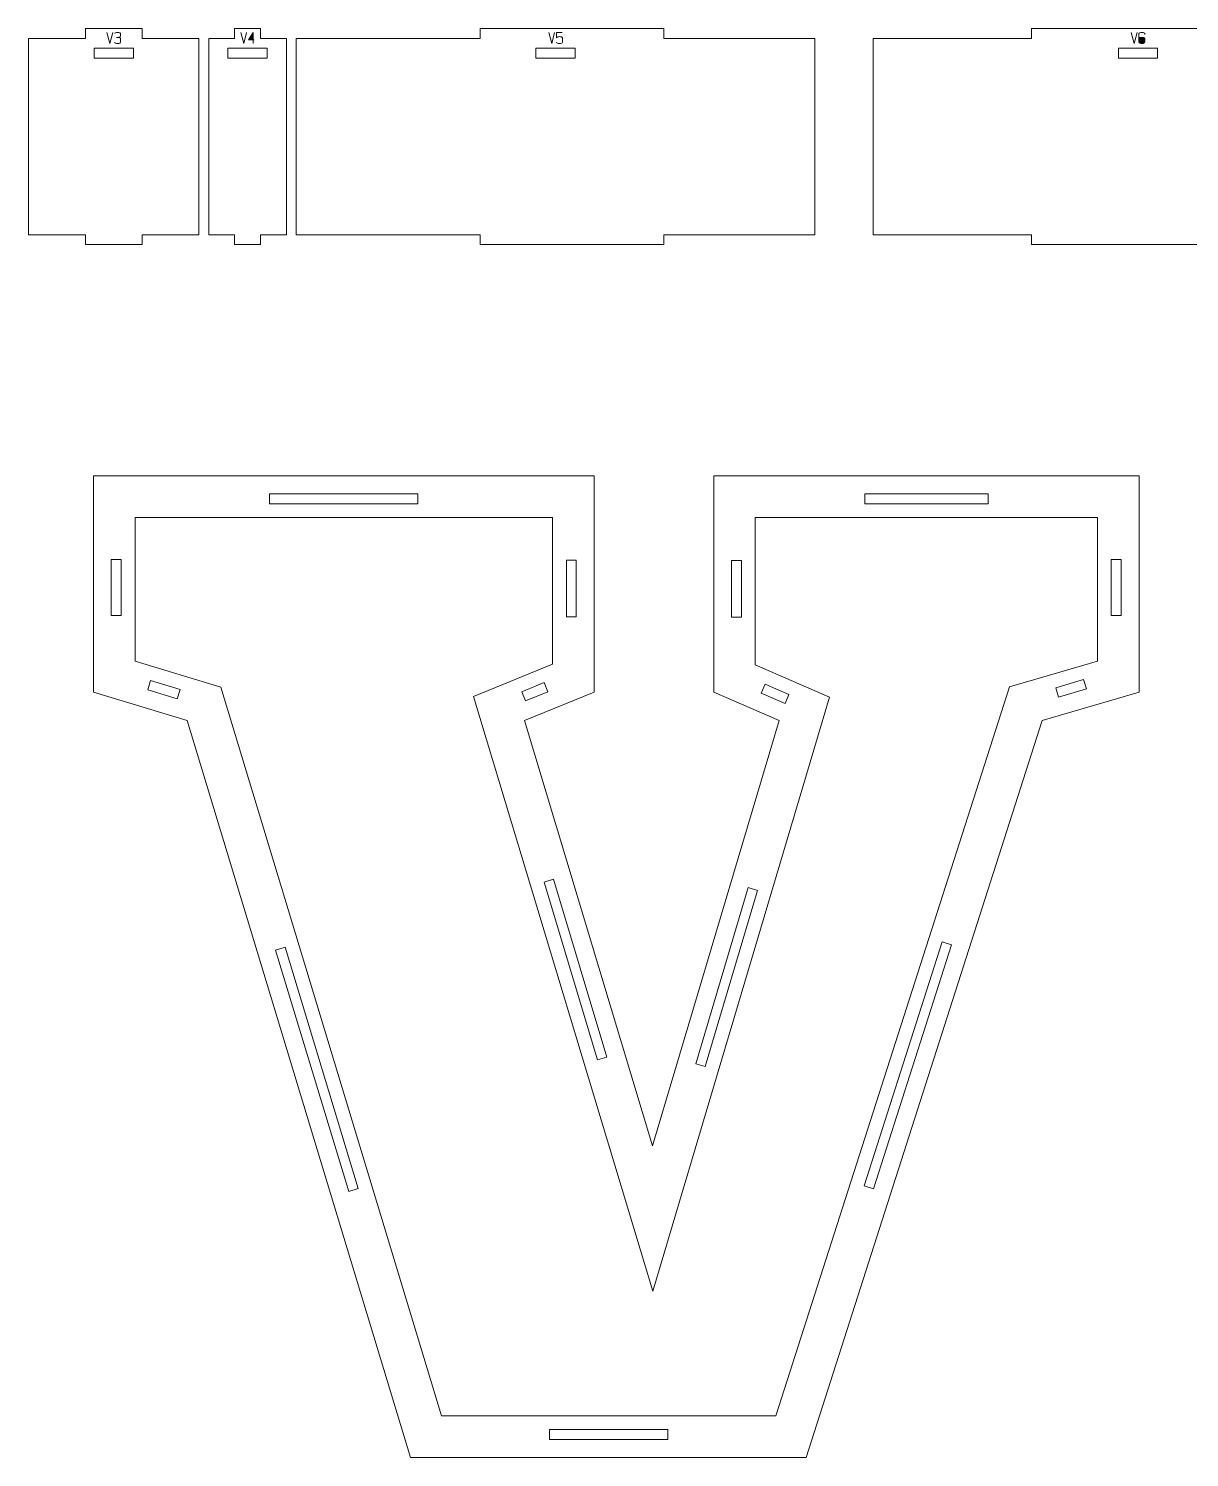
# Model space of a CAD drawing. Header units: centimetres. Extents: x -250 to 250, y -508 to 508.
# Drawn here: x 37.45 to 72.93, y -239.06 to -195.39 of the extents above; entities that cross this region are included whole.
import ezdxf

# ---------------------------------------------------------------- set-up
doc = ezdxf.new("R2010")
doc.units = ezdxf.units.CM
doc.header["$MEASUREMENT"] = 0
doc.layers.add('Capa 1', color=7, linetype='Continuous')

msp = doc.modelspace()

# ---------------------------------------------------------------- hatches: boundary and pattern name
at = {"layer": 'Capa 1', "true_color": 0x3e4095}
h = msp.add_hatch(color=175, dxfattribs=at)
edge = h.paths.add_edge_path()
edge.add_spline(control_points=[(39.93367, -195.84554), (39.93367, -195.84554), (39.84477, -195.50476), (39.84477, -195.50476), (39.84477, -195.50476), (39.93367, -195.84554), (39.93367, -195.84554), (39.93367, -195.84554), (40.02158, -195.50476), (40.02158, -195.50476), (40.02158, -195.50476), (39.93367, -195.84554), (39.93367, -195.84554)], knot_values=[0, 0, 0, 0, 0.25, 0.25, 0.25, 0.5, 0.5, 0.5, 0.75, 0.75, 0.75, 1, 1, 1, 1], degree=3, periodic=1)
h = msp.add_hatch(color=175, dxfattribs=at)
edge = h.paths.add_edge_path()
edge.add_spline(control_points=[(40.17074, -195.84554), (40.14539, -195.84554), (40.12423, -195.84184), (40.10728, -195.83443), (40.09032, -195.82702), (40.08184, -195.81805), (40.08184, -195.80751), (40.08184, -195.81805), (40.09032, -195.82702), (40.10728, -195.83443), (40.12423, -195.84184), (40.14539, -195.84554), (40.17074, -195.84554), (40.19609, -195.84554), (40.21725, -195.84184), (40.23421, -195.83443), (40.25116, -195.82702), (40.25964, -195.81805), (40.25964, -195.80751), (40.25964, -195.80751), (40.25964, -195.69639), (40.25964, -195.69639), (40.25964, -195.6875), (40.25355, -195.67976), (40.24137, -195.67317), (40.22918, -195.66659), (40.19346, -195.66214), (40.13419, -195.65984), (40.19313, -195.65622), (40.22853, -195.65194), (40.24038, -195.647), (40.25223, -195.64206), (40.25865, -195.63399), (40.25964, -195.6228), (40.25964, -195.6228), (40.25964, -195.54279), (40.25964, -195.54279), (40.25964, -195.53225), (40.25116, -195.52328), (40.23421, -195.51587), (40.21725, -195.50846), (40.19609, -195.50476), (40.17074, -195.50476), (40.14539, -195.50476), (40.12423, -195.50846), (40.10728, -195.51587), (40.09032, -195.52328), (40.08184, -195.53225), (40.08184, -195.54279), (40.08184, -195.53225), (40.09032, -195.52328), (40.10728, -195.51587), (40.12423, -195.50846), (40.14539, -195.50476), (40.17074, -195.50476), (40.19609, -195.50476), (40.21725, -195.50846), (40.23421, -195.51587), (40.25116, -195.52328), (40.25964, -195.53225), (40.25964, -195.54279), (40.25964, -195.54279), (40.25964, -195.6228), (40.25964, -195.6228), (40.25865, -195.63399), (40.25223, -195.64206), (40.24038, -195.647), (40.22853, -195.65194), (40.19313, -195.65622), (40.13419, -195.65984), (40.19346, -195.66214), (40.22918, -195.66659), (40.24137, -195.67317), (40.25355, -195.67976), (40.25964, -195.6875), (40.25964, -195.69639), (40.25964, -195.69639), (40.25964, -195.80751), (40.25964, -195.80751), (40.25964, -195.81805), (40.25116, -195.82702), (40.23421, -195.83443), (40.21725, -195.84184), (40.19609, -195.84554), (40.17074, -195.84554)], knot_values=[0, 0, 0, 0, 0.03571429, 0.03571429, 0.03571429, 0.07142857, 0.07142857, 0.07142857, 0.10714286, 0.10714286, 0.10714286, 0.14285714, 0.14285714, 0.14285714, 0.17857143, 0.17857143, 0.17857143, 0.21428571, 0.21428571, 0.21428571, 0.25, 0.25, 0.25, 0.28571429, 0.28571429, 0.28571429, 0.32142857, 0.32142857, 0.32142857, 0.35714286, 0.35714286, 0.35714286, 0.39285714, 0.39285714, 0.39285714, 0.42857143, 0.42857143, 0.42857143, 0.46428571, 0.46428571, 0.46428571, 0.5, 0.5, 0.5, 0.53571429, 0.53571429, 0.53571429, 0.57142857, 0.57142857, 0.57142857, 0.60714286, 0.60714286, 0.60714286, 0.64285714, 0.64285714, 0.64285714, 0.67857143, 0.67857143, 0.67857143, 0.71428571, 0.71428571, 0.71428571, 0.75, 0.75, 0.75, 0.78571429, 0.78571429, 0.78571429, 0.82142857, 0.82142857, 0.82142857, 0.85714286, 0.85714286, 0.85714286, 0.89285714, 0.89285714, 0.89285714, 0.92857143, 0.92857143, 0.92857143, 0.96428571, 0.96428571, 0.96428571, 1, 1, 1, 1], degree=3, periodic=1)
h = msp.add_hatch(color=175, dxfattribs=at)
edge = h.paths.add_edge_path()
edge.add_spline(control_points=[(44.0267, -195.84554), (44.0267, -195.84554), (43.9378, -195.50476), (43.9378, -195.50476), (43.9378, -195.50476), (44.0267, -195.84554), (44.0267, -195.84554), (44.0267, -195.84554), (44.11461, -195.50476), (44.11461, -195.50476), (44.11461, -195.50476), (44.0267, -195.84554), (44.0267, -195.84554)], knot_values=[0, 0, 0, 0, 0.25, 0.25, 0.25, 0.5, 0.5, 0.5, 0.75, 0.75, 0.75, 1, 1, 1, 1], degree=3, periodic=1)
h = msp.add_hatch(color=175, dxfattribs=at)
edge = h.paths.add_edge_path()
edge.add_spline(control_points=[(44.31464, -195.73293), (44.31464, -195.73293), (44.31464, -195.50426), (44.31464, -195.50426), (44.31464, -195.50426), (44.17487, -195.73293), (44.17487, -195.73293), (44.17487, -195.73293), (44.31464, -195.73293), (44.31464, -195.73293)], knot_values=[0, 0, 0, 0, 0.33333333, 0.33333333, 0.33333333, 0.66666667, 0.66666667, 0.66666667, 1, 1, 1, 1], degree=3, periodic=1)
h = msp.add_hatch(color=175, dxfattribs=at)
edge = h.paths.add_edge_path()
edge.add_spline(control_points=[(44.31464, -195.73293), (44.31464, -195.73293), (44.31464, -195.84554), (44.31464, -195.84554), (44.31464, -195.84554), (44.31464, -195.73293), (44.31464, -195.73293), (44.31464, -195.73293), (44.17487, -195.73293), (44.17487, -195.73293), (44.17487, -195.73293), (44.31464, -195.50426), (44.31464, -195.50426), (44.31464, -195.50426), (44.31464, -195.73293), (44.31464, -195.73293), (44.31464, -195.73293), (44.34674, -195.73293), (44.34674, -195.73293), (44.34674, -195.73293), (44.31464, -195.73293), (44.31464, -195.73293)], knot_values=[0, 0, 0, 0, 0.14285714, 0.14285714, 0.14285714, 0.28571429, 0.28571429, 0.28571429, 0.42857143, 0.42857143, 0.42857143, 0.57142857, 0.57142857, 0.57142857, 0.71428571, 0.71428571, 0.71428571, 0.85714286, 0.85714286, 0.85714286, 1, 1, 1, 1], degree=3, periodic=1)
h = msp.add_hatch(color=175, dxfattribs=at)
edge = h.paths.add_edge_path()
edge.add_spline(control_points=[(53.43696, -195.84554), (53.43696, -195.84554), (53.34806, -195.50476), (53.34806, -195.50476), (53.34806, -195.50476), (53.43696, -195.84554), (53.43696, -195.84554), (53.43696, -195.84554), (53.52487, -195.50476), (53.52487, -195.50476), (53.52487, -195.50476), (53.43696, -195.84554), (53.43696, -195.84554)], knot_values=[0, 0, 0, 0, 0.25, 0.25, 0.25, 0.5, 0.5, 0.5, 0.75, 0.75, 0.75, 1, 1, 1, 1], degree=3, periodic=1)
h = msp.add_hatch(color=175, dxfattribs=at)
edge = h.paths.add_edge_path()
edge.add_spline(control_points=[(53.67403, -195.84554), (53.64868, -195.84554), (53.62752, -195.84184), (53.61057, -195.83443), (53.59361, -195.82702), (53.58513, -195.81805), (53.58513, -195.80751), (53.58513, -195.81805), (53.59361, -195.82702), (53.61057, -195.83443), (53.62752, -195.84184), (53.64868, -195.84554), (53.67403, -195.84554), (53.69938, -195.84554), (53.72054, -195.84184), (53.7375, -195.83443), (53.75445, -195.82702), (53.76293, -195.81805), (53.76293, -195.80751), (53.76293, -195.80751), (53.76293, -195.67218), (53.76293, -195.67218), (53.76293, -195.66165), (53.75445, -195.65268), (53.7375, -195.64527), (53.72054, -195.63786), (53.69938, -195.63416), (53.67403, -195.63416), (53.65098, -195.63613), (53.6332, -195.63876), (53.62069, -195.64206), (53.60818, -195.64535), (53.59632, -195.65539), (53.58513, -195.67218), (53.58513, -195.67218), (53.58513, -195.50476), (53.58513, -195.50476), (53.58513, -195.50476), (53.757, -195.50476), (53.757, -195.50476), (53.757, -195.50476), (53.58513, -195.50476), (53.58513, -195.50476), (53.58513, -195.50476), (53.58513, -195.67218), (53.58513, -195.67218), (53.59632, -195.65539), (53.60818, -195.64535), (53.62069, -195.64206), (53.6332, -195.63876), (53.65098, -195.63613), (53.67403, -195.63416), (53.69938, -195.63416), (53.72054, -195.63786), (53.7375, -195.64527), (53.75445, -195.65268), (53.76293, -195.66165), (53.76293, -195.67218), (53.76293, -195.67218), (53.76293, -195.80751), (53.76293, -195.80751), (53.76293, -195.81805), (53.75445, -195.82702), (53.7375, -195.83443), (53.72054, -195.84184), (53.69938, -195.84554), (53.67403, -195.84554)], knot_values=[0, 0, 0, 0, 0.04545455, 0.04545455, 0.04545455, 0.09090909, 0.09090909, 0.09090909, 0.13636364, 0.13636364, 0.13636364, 0.18181818, 0.18181818, 0.18181818, 0.22727273, 0.22727273, 0.22727273, 0.27272727, 0.27272727, 0.27272727, 0.31818182, 0.31818182, 0.31818182, 0.36363636, 0.36363636, 0.36363636, 0.40909091, 0.40909091, 0.40909091, 0.45454545, 0.45454545, 0.45454545, 0.5, 0.5, 0.5, 0.54545455, 0.54545455, 0.54545455, 0.59090909, 0.59090909, 0.59090909, 0.63636364, 0.63636364, 0.63636364, 0.68181818, 0.68181818, 0.68181818, 0.72727273, 0.72727273, 0.72727273, 0.77272727, 0.77272727, 0.77272727, 0.81818182, 0.81818182, 0.81818182, 0.86363636, 0.86363636, 0.86363636, 0.90909091, 0.90909091, 0.90909091, 0.95454545, 0.95454545, 0.95454545, 1, 1, 1, 1], degree=3, periodic=1)
h = msp.add_hatch(color=175, dxfattribs=at)
edge = h.paths.add_edge_path()
edge.add_spline(control_points=[(71.23616, -195.84554), (71.23616, -195.84554), (71.14726, -195.50476), (71.14726, -195.50476), (71.14726, -195.50476), (71.23616, -195.84554), (71.23616, -195.84554), (71.23616, -195.84554), (71.32407, -195.50476), (71.32407, -195.50476), (71.32407, -195.50476), (71.23616, -195.84554), (71.23616, -195.84554)], knot_values=[0, 0, 0, 0, 0.25, 0.25, 0.25, 0.5, 0.5, 0.5, 0.75, 0.75, 0.75, 1, 1, 1, 1], degree=3, periodic=1)
h = msp.add_hatch(color=175, dxfattribs=at)
edge = h.paths.add_edge_path()
edge.add_spline(control_points=[(71.47323, -195.84554), (71.44788, -195.84554), (71.42672, -195.84184), (71.40977, -195.83443), (71.39281, -195.82702), (71.38433, -195.81805), (71.38433, -195.80751), (71.38433, -195.80751), (71.38433, -195.69243), (71.38433, -195.69243), (71.38433, -195.69243), (71.38433, -195.54279), (71.38433, -195.54279), (71.38433, -195.53225), (71.39281, -195.52328), (71.40977, -195.51587), (71.42672, -195.50846), (71.44788, -195.50476), (71.47323, -195.50476), (71.49858, -195.50476), (71.51974, -195.50846), (71.5367, -195.51587), (71.55365, -195.52328), (71.56213, -195.53225), (71.56213, -195.54279), (71.56213, -195.54279), (71.56213, -195.57044), (71.56213, -195.57044), (71.56213, -195.57044), (71.56213, -195.54279), (71.56213, -195.54279), (71.56213, -195.53225), (71.55365, -195.52328), (71.5367, -195.51587), (71.51974, -195.50846), (71.49858, -195.50476), (71.47323, -195.50476), (71.44788, -195.50476), (71.42672, -195.50846), (71.40977, -195.51587), (71.39281, -195.52328), (71.38433, -195.53225), (71.38433, -195.54279), (71.38433, -195.54279), (71.38433, -195.69243), (71.38433, -195.69243), (71.38433, -195.68256), (71.39462, -195.67375), (71.4152, -195.66601), (71.43578, -195.65827), (71.45512, -195.6544), (71.47323, -195.6544), (71.49858, -195.6544), (71.51974, -195.65811), (71.5367, -195.66552), (71.55365, -195.67293), (71.56213, -195.6819), (71.56213, -195.69243), (71.56213, -195.69243), (71.56213, -195.80751), (71.56213, -195.80751), (71.56213, -195.81805), (71.55365, -195.82702), (71.5367, -195.83443), (71.51974, -195.84184), (71.49858, -195.84554), (71.47323, -195.84554)], knot_values=[0, 0, 0, 0, 0.04545455, 0.04545455, 0.04545455, 0.09090909, 0.09090909, 0.09090909, 0.13636364, 0.13636364, 0.13636364, 0.18181818, 0.18181818, 0.18181818, 0.22727273, 0.22727273, 0.22727273, 0.27272727, 0.27272727, 0.27272727, 0.31818182, 0.31818182, 0.31818182, 0.36363636, 0.36363636, 0.36363636, 0.40909091, 0.40909091, 0.40909091, 0.45454545, 0.45454545, 0.45454545, 0.5, 0.5, 0.5, 0.54545455, 0.54545455, 0.54545455, 0.59090909, 0.59090909, 0.59090909, 0.63636364, 0.63636364, 0.63636364, 0.68181818, 0.68181818, 0.68181818, 0.72727273, 0.72727273, 0.72727273, 0.77272727, 0.77272727, 0.77272727, 0.81818182, 0.81818182, 0.81818182, 0.86363636, 0.86363636, 0.86363636, 0.90909091, 0.90909091, 0.90909091, 0.95454545, 0.95454545, 0.95454545, 1, 1, 1, 1], degree=3, periodic=1)
h = msp.add_hatch(color=175, dxfattribs=at)
edge = h.paths.add_edge_path()
edge.add_spline(control_points=[(71.38433, -195.80751), (71.38433, -195.81805), (71.39281, -195.82702), (71.40977, -195.83443), (71.42672, -195.84184), (71.44788, -195.84554), (71.47323, -195.84554), (71.49858, -195.84554), (71.51974, -195.84184), (71.5367, -195.83443), (71.55365, -195.82702), (71.56213, -195.81805), (71.56213, -195.80751), (71.56213, -195.80751), (71.56213, -195.69243), (71.56213, -195.69243), (71.56213, -195.6819), (71.55365, -195.67293), (71.5367, -195.66552), (71.51974, -195.65811), (71.49858, -195.6544), (71.47323, -195.6544), (71.45512, -195.6544), (71.43578, -195.65827), (71.4152, -195.66601), (71.39462, -195.67375), (71.38433, -195.68256), (71.38433, -195.69243), (71.38433, -195.69243), (71.38433, -195.80751), (71.38433, -195.80751)], knot_values=[0, 0, 0, 0, 0.1, 0.1, 0.1, 0.2, 0.2, 0.2, 0.3, 0.3, 0.3, 0.4, 0.4, 0.4, 0.5, 0.5, 0.5, 0.6, 0.6, 0.6, 0.7, 0.7, 0.7, 0.8, 0.8, 0.8, 0.9, 0.9, 0.9, 1, 1, 1, 1], degree=3, periodic=1)

# ---------------------------------------------------------------- linework, layer by layer
at = {"layer": 'Capa 1', "color": 1, "lineweight": 9}
for points, knots in [([(37.45028, -195.68834), (37.45028, -195.68834), (37.45028, -201.68834), (37.45028, -201.68834), (37.45028, -201.68834), (39.1849, -201.68834), (39.1849, -201.68834), (39.1849, -201.68834), (39.1849, -201.98834), (39.1849, -201.98834), (39.1849, -201.98834), (40.91952, -201.98834), (40.91952, -201.98834), (40.91952, -201.98834), (40.91952, -201.68834), (40.91952, -201.68834), (40.91952, -201.68834), (42.65414, -201.68834), (42.65414, -201.68834), (42.65414, -201.68834), (42.65414, -195.68834), (42.65414, -195.68834), (42.65414, -195.68834), (40.91952, -195.68834), (40.91952, -195.68834), (40.91952, -195.68834), (40.91952, -195.38834), (40.91952, -195.38834), (40.91952, -195.38834), (39.1849, -195.38834), (39.1849, -195.38834), (39.1849, -195.38834), (39.1849, -195.68834), (39.1849, -195.68834), (39.1849, -195.68834), (37.45028, -195.68834), (37.45028, -195.68834)], [0, 0, 0, 0, 0.08333333, 0.08333333, 0.08333333, 0.16666667, 0.16666667, 0.16666667, 0.25, 0.25, 0.25, 0.33333333, 0.33333333, 0.33333333, 0.41666667, 0.41666667, 0.41666667, 0.5, 0.5, 0.5, 0.58333333, 0.58333333, 0.58333333, 0.66666667, 0.66666667, 0.66666667, 0.75, 0.75, 0.75, 0.83333333, 0.83333333, 0.83333333, 0.91666667, 0.91666667, 0.91666667, 1, 1, 1, 1]), ([(42.95414, -195.68834), (42.95414, -195.68834), (42.95414, -201.68834), (42.95414, -201.68834), (42.95414, -201.68834), (43.74623, -201.68834), (43.74623, -201.68834), (43.74623, -201.68834), (43.74623, -201.98834), (43.74623, -201.98834), (43.74623, -201.98834), (44.53832, -201.98834), (44.53832, -201.98834), (44.53832, -201.98834), (44.53832, -201.68834), (44.53832, -201.68834), (44.53832, -201.68834), (45.3304, -201.68834), (45.3304, -201.68834), (45.3304, -201.68834), (45.3304, -195.68834), (45.3304, -195.68834), (45.3304, -195.68834), (44.53832, -195.68834), (44.53832, -195.68834), (44.53832, -195.68834), (44.53832, -195.38834), (44.53832, -195.38834), (44.53832, -195.38834), (43.74623, -195.38834), (43.74623, -195.38834), (43.74623, -195.38834), (43.74623, -195.68834), (43.74623, -195.68834), (43.74623, -195.68834), (42.95414, -195.68834), (42.95414, -195.68834)], [0, 0, 0, 0, 0.08333333, 0.08333333, 0.08333333, 0.16666667, 0.16666667, 0.16666667, 0.25, 0.25, 0.25, 0.33333333, 0.33333333, 0.33333333, 0.41666667, 0.41666667, 0.41666667, 0.5, 0.5, 0.5, 0.58333333, 0.58333333, 0.58333333, 0.66666667, 0.66666667, 0.66666667, 0.75, 0.75, 0.75, 0.83333333, 0.83333333, 0.83333333, 0.91666667, 0.91666667, 0.91666667, 1, 1, 1, 1]), ([(61.4806, -195.68835), (61.4806, -195.68835), (61.4806, -201.68835), (61.4806, -201.68835), (61.4806, -201.68835), (56.86535, -201.68834), (56.86535, -201.68834), (56.86535, -201.68834), (56.86535, -201.98834), (56.86535, -201.98834), (56.86535, -201.98834), (51.24788, -201.98834), (51.24788, -201.98834), (51.24788, -201.98834), (51.24788, -201.68834), (51.24788, -201.68834), (51.24788, -201.68834), (45.6304, -201.68834), (45.6304, -201.68834), (45.6304, -201.68834), (45.6304, -195.68834), (45.6304, -195.68834), (45.6304, -195.68834), (51.24788, -195.68834), (51.24788, -195.68834), (51.24788, -195.68834), (51.24788, -195.38834), (51.24788, -195.38834), (51.24788, -195.38834), (56.86535, -195.38834), (56.86535, -195.38834), (56.86535, -195.38834), (56.86535, -195.68834), (56.86535, -195.68834), (56.86535, -195.68834), (61.4806, -195.68835), (61.4806, -195.68835)], [0, 0, 0, 0, 0.08333333, 0.08333333, 0.08333333, 0.16666667, 0.16666667, 0.16666667, 0.25, 0.25, 0.25, 0.33333333, 0.33333333, 0.33333333, 0.41666667, 0.41666667, 0.41666667, 0.5, 0.5, 0.5, 0.58333333, 0.58333333, 0.58333333, 0.66666667, 0.66666667, 0.66666667, 0.75, 0.75, 0.75, 0.83333333, 0.83333333, 0.83333333, 0.91666667, 0.91666667, 0.91666667, 1, 1, 1, 1]), ([(79.44477, -195.68834), (79.44477, -195.68834), (79.44477, -201.68834), (79.44477, -201.68834), (79.44477, -201.68834), (73.77226, -201.68834), (73.77226, -201.68834), (73.77226, -201.68834), (73.77225, -201.98834), (73.77225, -201.98834), (73.77225, -201.98834), (68.09974, -201.98834), (68.09974, -201.98834), (68.09974, -201.98834), (68.09974, -201.68834), (68.09974, -201.68834), (68.09974, -201.68834), (63.26463, -201.68833), (63.26463, -201.68833), (63.26463, -201.68833), (63.26463, -195.68833), (63.26463, -195.68833), (63.26463, -195.68833), (68.09974, -195.68834), (68.09974, -195.68834), (68.09974, -195.68834), (68.09974, -195.38834), (68.09974, -195.38834), (68.09974, -195.38834), (73.77226, -195.38834), (73.77226, -195.38834), (73.77226, -195.38834), (73.77226, -195.68834), (73.77226, -195.68834), (73.77226, -195.68834), (79.44477, -195.68834), (79.44477, -195.68834)], [0, 0, 0, 0, 0.08333333, 0.08333333, 0.08333333, 0.16666667, 0.16666667, 0.16666667, 0.25, 0.25, 0.25, 0.33333333, 0.33333333, 0.33333333, 0.41666667, 0.41666667, 0.41666667, 0.5, 0.5, 0.5, 0.58333333, 0.58333333, 0.58333333, 0.66666667, 0.66666667, 0.66666667, 0.75, 0.75, 0.75, 0.83333333, 0.83333333, 0.83333333, 0.91666667, 0.91666667, 0.91666667, 1, 1, 1, 1]), ([(39.45221, -196.288), (39.45221, -196.288), (40.65221, -196.288), (40.65221, -196.288), (40.65221, -196.288), (40.65221, -195.988), (40.65221, -195.988), (40.65221, -195.988), (39.45221, -195.988), (39.45221, -195.988), (39.45221, -195.988), (39.45221, -196.288), (39.45221, -196.288)], [0, 0, 0, 0, 0.25, 0.25, 0.25, 0.5, 0.5, 0.5, 0.75, 0.75, 0.75, 1, 1, 1, 1]), ([(43.54227, -196.288), (43.54227, -196.288), (44.74227, -196.288), (44.74227, -196.288), (44.74227, -196.288), (44.74227, -195.988), (44.74227, -195.988), (44.74227, -195.988), (43.54227, -195.988), (43.54227, -195.988), (43.54227, -195.988), (43.54227, -196.288), (43.54227, -196.288)], [0, 0, 0, 0, 0.25, 0.25, 0.25, 0.5, 0.5, 0.5, 0.75, 0.75, 0.75, 1, 1, 1, 1]), ([(52.9555, -196.288), (52.9555, -196.288), (54.1555, -196.288), (54.1555, -196.288), (54.1555, -196.288), (54.1555, -195.988), (54.1555, -195.988), (54.1555, -195.988), (52.9555, -195.988), (52.9555, -195.988), (52.9555, -195.988), (52.9555, -196.288), (52.9555, -196.288)], [0, 0, 0, 0, 0.25, 0.25, 0.25, 0.5, 0.5, 0.5, 0.75, 0.75, 0.75, 1, 1, 1, 1]), ([(70.7547, -196.288), (70.7547, -196.288), (71.9547, -196.288), (71.9547, -196.288), (71.9547, -196.288), (71.9547, -195.988), (71.9547, -195.988), (71.9547, -195.988), (70.7547, -195.988), (70.7547, -195.988), (70.7547, -195.988), (70.7547, -196.288), (70.7547, -196.288)], [0, 0, 0, 0, 0.25, 0.25, 0.25, 0.5, 0.5, 0.5, 0.75, 0.75, 0.75, 1, 1, 1, 1]), ([(71.38704, -215.67161), (71.38704, -215.67161), (68.4305, -216.54118), (68.4305, -216.54118), (68.4305, -216.54118), (61.21308, -239.06301), (61.21308, -239.06301), (61.21308, -239.06301), (49.12608, -239.06301), (49.12608, -239.06301), (49.12608, -239.06301), (42.29997, -216.54118), (42.29997, -216.54118), (42.29997, -216.54118), (39.43039, -215.67161), (39.43039, -215.67161), (39.43039, -215.67161), (39.43039, -209.06289), (39.43039, -209.06289), (39.43039, -209.06289), (54.7348, -209.06289), (54.7348, -209.06289), (54.7348, -209.06289), (54.7348, -215.67161), (54.7348, -215.67161), (54.7348, -215.67161), (52.60436, -216.54118), (52.60436, -216.54118), (52.60436, -216.54118), (56.51741, -229.54123), (56.51741, -229.54123), (56.51741, -229.54123), (60.38699, -216.54118), (60.38699, -216.54118), (60.38699, -216.54118), (58.38699, -215.67161), (58.38699, -215.67161), (58.38699, -215.67161), (58.38699, -209.06289), (58.38699, -209.06289), (58.38699, -209.06289), (71.38704, -209.06289), (71.38704, -209.06289), (71.38704, -209.06289), (71.38704, -215.67161), (71.38704, -215.67161)], [0, 0, 0, 0, 0.06666667, 0.06666667, 0.06666667, 0.13333333, 0.13333333, 0.13333333, 0.2, 0.2, 0.2, 0.26666667, 0.26666667, 0.26666667, 0.33333333, 0.33333333, 0.33333333, 0.4, 0.4, 0.4, 0.46666667, 0.46666667, 0.46666667, 0.53333333, 0.53333333, 0.53333333, 0.6, 0.6, 0.6, 0.66666667, 0.66666667, 0.66666667, 0.73333333, 0.73333333, 0.73333333, 0.8, 0.8, 0.8, 0.86666667, 0.86666667, 0.86666667, 0.93333333, 0.93333333, 0.93333333, 1, 1, 1, 1]), ([(44.8147, -209.91142), (44.8147, -209.91142), (49.35049, -209.91142), (49.35049, -209.91142), (49.35049, -209.91142), (49.35049, -209.61142), (49.35049, -209.61142), (49.35049, -209.61142), (44.8147, -209.61142), (44.8147, -209.61142), (44.8147, -209.61142), (44.8147, -209.91142), (44.8147, -209.91142)], [0, 0, 0, 0, 0.25, 0.25, 0.25, 0.5, 0.5, 0.5, 0.75, 0.75, 0.75, 1, 1, 1, 1]), ([(63.00318, -209.91142), (63.00318, -209.91142), (66.77085, -209.91142), (66.77085, -209.91142), (66.77085, -209.91142), (66.77085, -209.61142), (66.77085, -209.61142), (66.77085, -209.61142), (63.00318, -209.61142), (63.00318, -209.61142), (63.00318, -209.61142), (63.00318, -209.91142), (63.00318, -209.91142)], [0, 0, 0, 0, 0.25, 0.25, 0.25, 0.5, 0.5, 0.5, 0.75, 0.75, 0.75, 1, 1, 1, 1]), ([(70.11425, -214.71926), (70.11425, -214.71926), (70.11425, -210.33568), (70.11425, -210.33568), (70.11425, -210.33568), (59.65978, -210.33568), (59.65978, -210.33568), (59.65978, -210.33568), (59.65978, -214.83711), (59.65978, -214.83711), (59.65978, -214.83711), (61.92858, -215.82355), (61.92858, -215.82355), (61.92858, -215.82355), (56.52422, -233.97976), (56.52422, -233.97976), (56.52422, -233.97976), (51.05208, -215.80004), (51.05208, -215.80004), (51.05208, -215.80004), (53.46201, -214.81639), (53.46201, -214.81639), (53.46201, -214.81639), (53.46201, -210.33568), (53.46201, -210.33568), (53.46201, -210.33568), (40.70318, -210.33568), (40.70318, -210.33568), (40.70318, -210.33568), (40.70318, -214.72736), (40.70318, -214.72736), (40.70318, -214.72736), (43.32058, -215.52051), (43.32058, -215.52051), (43.32058, -215.52051), (50.07028, -237.79022), (50.07028, -237.79022), (50.07028, -237.79022), (60.28441, -237.79022), (60.28441, -237.79022), (60.28441, -237.79022), (67.42427, -215.51043), (67.42427, -215.51043), (67.42427, -215.51043), (70.11425, -214.71926), (70.11425, -214.71926)], [0, 0, 0, 0, 0.06666667, 0.06666667, 0.06666667, 0.13333333, 0.13333333, 0.13333333, 0.2, 0.2, 0.2, 0.26666667, 0.26666667, 0.26666667, 0.33333333, 0.33333333, 0.33333333, 0.4, 0.4, 0.4, 0.46666667, 0.46666667, 0.46666667, 0.53333333, 0.53333333, 0.53333333, 0.6, 0.6, 0.6, 0.66666667, 0.66666667, 0.66666667, 0.73333333, 0.73333333, 0.73333333, 0.8, 0.8, 0.8, 0.86666667, 0.86666667, 0.86666667, 0.93333333, 0.93333333, 0.93333333, 1, 1, 1, 1]), ([(40.27892, -213.33188), (40.27892, -213.33188), (40.27892, -211.62165), (40.27892, -211.62165), (40.27892, -211.62165), (39.97892, -211.62165), (39.97892, -211.62165), (39.97892, -211.62165), (39.97892, -213.33188), (39.97892, -213.33188), (39.97892, -213.33188), (40.27892, -213.33188), (40.27892, -213.33188)], [0, 0, 0, 0, 0.25, 0.25, 0.25, 0.5, 0.5, 0.5, 0.75, 0.75, 0.75, 1, 1, 1, 1]), ([(53.88627, -211.64143), (53.88627, -211.64143), (53.88627, -213.37145), (53.88627, -213.37145), (53.88627, -213.37145), (54.18627, -213.37145), (54.18627, -213.37145), (54.18627, -213.37145), (54.18627, -211.64143), (54.18627, -211.64143), (54.18627, -211.64143), (53.88627, -211.64143), (53.88627, -211.64143)], [0, 0, 0, 0, 0.25, 0.25, 0.25, 0.5, 0.5, 0.5, 0.75, 0.75, 0.75, 1, 1, 1, 1]), ([(59.23552, -213.38066), (59.23552, -213.38066), (59.23552, -211.64604), (59.23552, -211.64604), (59.23552, -211.64604), (58.93552, -211.64604), (58.93552, -211.64604), (58.93552, -211.64604), (58.93552, -213.38066), (58.93552, -213.38066), (58.93552, -213.38066), (59.23552, -213.38066), (59.23552, -213.38066)], [0, 0, 0, 0, 0.25, 0.25, 0.25, 0.5, 0.5, 0.5, 0.75, 0.75, 0.75, 1, 1, 1, 1]), ([(70.53851, -211.61985), (70.53851, -211.61985), (70.53851, -213.32828), (70.53851, -213.32828), (70.53851, -213.32828), (70.83851, -213.32828), (70.83851, -213.32828), (70.83851, -213.32828), (70.83851, -211.61985), (70.83851, -211.61985), (70.83851, -211.61985), (70.53851, -211.61985), (70.53851, -211.61985)], [0, 0, 0, 0, 0.25, 0.25, 0.25, 0.5, 0.5, 0.5, 0.75, 0.75, 0.75, 1, 1, 1, 1]), ([(42.07989, -215.58786), (42.07989, -215.58786), (41.17941, -215.31498), (41.17941, -215.31498), (41.17941, -215.31498), (41.0924, -215.60209), (41.0924, -215.60209), (41.0924, -215.60209), (41.99289, -215.87496), (41.99289, -215.87496), (41.99289, -215.87496), (42.07989, -215.58786), (42.07989, -215.58786)], [0, 0, 0, 0, 0.25, 0.25, 0.25, 0.5, 0.5, 0.5, 0.75, 0.75, 0.75, 1, 1, 1, 1]), ([(69.69162, -215.28579), (69.69162, -215.28579), (68.84473, -215.53488), (68.84473, -215.53488), (68.84473, -215.53488), (68.92938, -215.82269), (68.92938, -215.82269), (68.92938, -215.82269), (69.77627, -215.5736), (69.77627, -215.5736), (69.77627, -215.5736), (69.69162, -215.28579), (69.69162, -215.28579)], [0, 0, 0, 0, 0.25, 0.25, 0.25, 0.5, 0.5, 0.5, 0.75, 0.75, 0.75, 1, 1, 1, 1]), ([(53.20618, -215.37905), (53.20618, -215.37905), (52.52609, -215.65664), (52.52609, -215.65664), (52.52609, -215.65664), (52.63946, -215.93439), (52.63946, -215.93439), (52.63946, -215.93439), (53.31955, -215.6568), (53.31955, -215.6568), (53.31955, -215.6568), (53.20618, -215.37905), (53.20618, -215.37905)], [0, 0, 0, 0, 0.25, 0.25, 0.25, 0.5, 0.5, 0.5, 0.75, 0.75, 0.75, 1, 1, 1, 1]), ([(60.68832, -215.74693), (60.68832, -215.74693), (59.96192, -215.43111), (59.96192, -215.43111), (59.96192, -215.43111), (59.8423, -215.70623), (59.8423, -215.70623), (59.8423, -215.70623), (60.5687, -216.02205), (60.5687, -216.02205), (60.5687, -216.02205), (60.68832, -215.74693), (60.68832, -215.74693)], [0, 0, 0, 0, 0.25, 0.25, 0.25, 0.5, 0.5, 0.5, 0.75, 0.75, 0.75, 1, 1, 1, 1]), ([(53.20448, -221.47886), (53.20448, -221.47886), (54.83946, -226.91064), (54.83946, -226.91064), (54.83946, -226.91064), (55.12673, -226.82418), (55.12673, -226.82418), (55.12673, -226.82418), (53.49175, -221.39239), (53.49175, -221.39239), (53.49175, -221.39239), (53.20448, -221.47886), (53.20448, -221.47886)], [0, 0, 0, 0, 0.25, 0.25, 0.25, 0.5, 0.5, 0.5, 0.75, 0.75, 0.75, 1, 1, 1, 1]), ([(58.12455, -227.11624), (58.12455, -227.11624), (59.72715, -221.73222), (59.72715, -221.73222), (59.72715, -221.73222), (59.43962, -221.64663), (59.43962, -221.64663), (59.43962, -221.64663), (57.83702, -227.03065), (57.83702, -227.03065), (57.83702, -227.03065), (58.12455, -227.11624), (58.12455, -227.11624)], [0, 0, 0, 0, 0.25, 0.25, 0.25, 0.5, 0.5, 0.5, 0.75, 0.75, 0.75, 1, 1, 1, 1]), ([(47.52129, -230.84283), (47.52129, -230.84283), (45.28702, -223.47118), (45.28702, -223.47118), (45.28702, -223.47118), (44.99992, -223.5582), (44.99992, -223.5582), (44.99992, -223.5582), (47.23418, -230.92985), (47.23418, -230.92985), (47.23418, -230.92985), (47.52129, -230.84283), (47.52129, -230.84283)], [0, 0, 0, 0, 0.25, 0.25, 0.25, 0.5, 0.5, 0.5, 0.75, 0.75, 0.75, 1, 1, 1, 1]), ([(65.37111, -223.3075), (65.37111, -223.3075), (62.98254, -230.76099), (62.98254, -230.76099), (62.98254, -230.76099), (63.26823, -230.85254), (63.26823, -230.85254), (63.26823, -230.85254), (65.6568, -223.39905), (65.6568, -223.39905), (65.6568, -223.39905), (65.37111, -223.3075), (65.37111, -223.3075)], [0, 0, 0, 0, 0.25, 0.25, 0.25, 0.5, 0.5, 0.5, 0.75, 0.75, 0.75, 1, 1, 1, 1]), ([(56.98116, -238.21448), (56.98116, -238.21448), (53.36836, -238.21448), (53.36836, -238.21448), (53.36836, -238.21448), (53.36836, -238.51448), (53.36836, -238.51448), (53.36836, -238.51448), (56.98116, -238.51448), (56.98116, -238.51448), (56.98116, -238.51448), (56.98116, -238.21448), (56.98116, -238.21448)], [0, 0, 0, 0, 0.25, 0.25, 0.25, 0.5, 0.5, 0.5, 0.75, 0.75, 0.75, 1, 1, 1, 1])]:
    msp.add_open_spline(points, degree=3, knots=knots, dxfattribs=at)
at = {"layer": 'Capa 1', "color": 114, "lineweight": 9}
for points, knots in [([(39.93367, -195.84554), (39.93367, -195.84554), (39.84477, -195.50476), (39.84477, -195.50476), (39.84477, -195.50476), (39.93367, -195.84554), (39.93367, -195.84554), (39.93367, -195.84554), (40.02158, -195.50476), (40.02158, -195.50476), (40.02158, -195.50476), (39.93367, -195.84554), (39.93367, -195.84554)], [0, 0, 0, 0, 0.25, 0.25, 0.25, 0.5, 0.5, 0.5, 0.75, 0.75, 0.75, 1, 1, 1, 1]), ([(40.17074, -195.84554), (40.14539, -195.84554), (40.12423, -195.84184), (40.10728, -195.83443), (40.09032, -195.82702), (40.08184, -195.81805), (40.08184, -195.80751), (40.08184, -195.81805), (40.09032, -195.82702), (40.10728, -195.83443), (40.12423, -195.84184), (40.14539, -195.84554), (40.17074, -195.84554), (40.19609, -195.84554), (40.21725, -195.84184), (40.23421, -195.83443), (40.25116, -195.82702), (40.25964, -195.81805), (40.25964, -195.80751), (40.25964, -195.80751), (40.25964, -195.69639), (40.25964, -195.69639), (40.25964, -195.6875), (40.25355, -195.67976), (40.24137, -195.67317), (40.22918, -195.66659), (40.19346, -195.66214), (40.13419, -195.65984), (40.19313, -195.65622), (40.22853, -195.65194), (40.24038, -195.647), (40.25223, -195.64206), (40.25865, -195.63399), (40.25964, -195.6228), (40.25964, -195.6228), (40.25964, -195.54279), (40.25964, -195.54279), (40.25964, -195.53225), (40.25116, -195.52328), (40.23421, -195.51587), (40.21725, -195.50846), (40.19609, -195.50476), (40.17074, -195.50476), (40.14539, -195.50476), (40.12423, -195.50846), (40.10728, -195.51587), (40.09032, -195.52328), (40.08184, -195.53225), (40.08184, -195.54279), (40.08184, -195.53225), (40.09032, -195.52328), (40.10728, -195.51587), (40.12423, -195.50846), (40.14539, -195.50476), (40.17074, -195.50476), (40.19609, -195.50476), (40.21725, -195.50846), (40.23421, -195.51587), (40.25116, -195.52328), (40.25964, -195.53225), (40.25964, -195.54279), (40.25964, -195.54279), (40.25964, -195.6228), (40.25964, -195.6228), (40.25865, -195.63399), (40.25223, -195.64206), (40.24038, -195.647), (40.22853, -195.65194), (40.19313, -195.65622), (40.13419, -195.65984), (40.19346, -195.66214), (40.22918, -195.66659), (40.24137, -195.67317), (40.25355, -195.67976), (40.25964, -195.6875), (40.25964, -195.69639), (40.25964, -195.69639), (40.25964, -195.80751), (40.25964, -195.80751), (40.25964, -195.81805), (40.25116, -195.82702), (40.23421, -195.83443), (40.21725, -195.84184), (40.19609, -195.84554), (40.17074, -195.84554)], [0, 0, 0, 0, 0.03571429, 0.03571429, 0.03571429, 0.07142857, 0.07142857, 0.07142857, 0.10714286, 0.10714286, 0.10714286, 0.14285714, 0.14285714, 0.14285714, 0.17857143, 0.17857143, 0.17857143, 0.21428571, 0.21428571, 0.21428571, 0.25, 0.25, 0.25, 0.28571429, 0.28571429, 0.28571429, 0.32142857, 0.32142857, 0.32142857, 0.35714286, 0.35714286, 0.35714286, 0.39285714, 0.39285714, 0.39285714, 0.42857143, 0.42857143, 0.42857143, 0.46428571, 0.46428571, 0.46428571, 0.5, 0.5, 0.5, 0.53571429, 0.53571429, 0.53571429, 0.57142857, 0.57142857, 0.57142857, 0.60714286, 0.60714286, 0.60714286, 0.64285714, 0.64285714, 0.64285714, 0.67857143, 0.67857143, 0.67857143, 0.71428571, 0.71428571, 0.71428571, 0.75, 0.75, 0.75, 0.78571429, 0.78571429, 0.78571429, 0.82142857, 0.82142857, 0.82142857, 0.85714286, 0.85714286, 0.85714286, 0.89285714, 0.89285714, 0.89285714, 0.92857143, 0.92857143, 0.92857143, 0.96428571, 0.96428571, 0.96428571, 1, 1, 1, 1]), ([(44.0267, -195.84554), (44.0267, -195.84554), (43.9378, -195.50476), (43.9378, -195.50476), (43.9378, -195.50476), (44.0267, -195.84554), (44.0267, -195.84554), (44.0267, -195.84554), (44.11461, -195.50476), (44.11461, -195.50476), (44.11461, -195.50476), (44.0267, -195.84554), (44.0267, -195.84554)], [0, 0, 0, 0, 0.25, 0.25, 0.25, 0.5, 0.5, 0.5, 0.75, 0.75, 0.75, 1, 1, 1, 1]), ([(44.31464, -195.73293), (44.31464, -195.73293), (44.31464, -195.50426), (44.31464, -195.50426), (44.31464, -195.50426), (44.17487, -195.73293), (44.17487, -195.73293), (44.17487, -195.73293), (44.31464, -195.73293), (44.31464, -195.73293)], [0, 0, 0, 0, 0.33333333, 0.33333333, 0.33333333, 0.66666667, 0.66666667, 0.66666667, 1, 1, 1, 1]), ([(44.31464, -195.73293), (44.31464, -195.73293), (44.31464, -195.84554), (44.31464, -195.84554), (44.31464, -195.84554), (44.31464, -195.73293), (44.31464, -195.73293), (44.31464, -195.73293), (44.17487, -195.73293), (44.17487, -195.73293), (44.17487, -195.73293), (44.31464, -195.50426), (44.31464, -195.50426), (44.31464, -195.50426), (44.31464, -195.73293), (44.31464, -195.73293), (44.31464, -195.73293), (44.34674, -195.73293), (44.34674, -195.73293), (44.34674, -195.73293), (44.31464, -195.73293), (44.31464, -195.73293)], [0, 0, 0, 0, 0.14285714, 0.14285714, 0.14285714, 0.28571429, 0.28571429, 0.28571429, 0.42857143, 0.42857143, 0.42857143, 0.57142857, 0.57142857, 0.57142857, 0.71428571, 0.71428571, 0.71428571, 0.85714286, 0.85714286, 0.85714286, 1, 1, 1, 1]), ([(53.43696, -195.84554), (53.43696, -195.84554), (53.34806, -195.50476), (53.34806, -195.50476), (53.34806, -195.50476), (53.43696, -195.84554), (53.43696, -195.84554), (53.43696, -195.84554), (53.52487, -195.50476), (53.52487, -195.50476), (53.52487, -195.50476), (53.43696, -195.84554), (53.43696, -195.84554)], [0, 0, 0, 0, 0.25, 0.25, 0.25, 0.5, 0.5, 0.5, 0.75, 0.75, 0.75, 1, 1, 1, 1]), ([(53.67403, -195.84554), (53.64868, -195.84554), (53.62752, -195.84184), (53.61057, -195.83443), (53.59361, -195.82702), (53.58513, -195.81805), (53.58513, -195.80751), (53.58513, -195.81805), (53.59361, -195.82702), (53.61057, -195.83443), (53.62752, -195.84184), (53.64868, -195.84554), (53.67403, -195.84554), (53.69938, -195.84554), (53.72054, -195.84184), (53.7375, -195.83443), (53.75445, -195.82702), (53.76293, -195.81805), (53.76293, -195.80751), (53.76293, -195.80751), (53.76293, -195.67218), (53.76293, -195.67218), (53.76293, -195.66165), (53.75445, -195.65268), (53.7375, -195.64527), (53.72054, -195.63786), (53.69938, -195.63416), (53.67403, -195.63416), (53.65098, -195.63613), (53.6332, -195.63876), (53.62069, -195.64206), (53.60818, -195.64535), (53.59632, -195.65539), (53.58513, -195.67218), (53.58513, -195.67218), (53.58513, -195.50476), (53.58513, -195.50476), (53.58513, -195.50476), (53.757, -195.50476), (53.757, -195.50476), (53.757, -195.50476), (53.58513, -195.50476), (53.58513, -195.50476), (53.58513, -195.50476), (53.58513, -195.67218), (53.58513, -195.67218), (53.59632, -195.65539), (53.60818, -195.64535), (53.62069, -195.64206), (53.6332, -195.63876), (53.65098, -195.63613), (53.67403, -195.63416), (53.69938, -195.63416), (53.72054, -195.63786), (53.7375, -195.64527), (53.75445, -195.65268), (53.76293, -195.66165), (53.76293, -195.67218), (53.76293, -195.67218), (53.76293, -195.80751), (53.76293, -195.80751), (53.76293, -195.81805), (53.75445, -195.82702), (53.7375, -195.83443), (53.72054, -195.84184), (53.69938, -195.84554), (53.67403, -195.84554)], [0, 0, 0, 0, 0.04545455, 0.04545455, 0.04545455, 0.09090909, 0.09090909, 0.09090909, 0.13636364, 0.13636364, 0.13636364, 0.18181818, 0.18181818, 0.18181818, 0.22727273, 0.22727273, 0.22727273, 0.27272727, 0.27272727, 0.27272727, 0.31818182, 0.31818182, 0.31818182, 0.36363636, 0.36363636, 0.36363636, 0.40909091, 0.40909091, 0.40909091, 0.45454545, 0.45454545, 0.45454545, 0.5, 0.5, 0.5, 0.54545455, 0.54545455, 0.54545455, 0.59090909, 0.59090909, 0.59090909, 0.63636364, 0.63636364, 0.63636364, 0.68181818, 0.68181818, 0.68181818, 0.72727273, 0.72727273, 0.72727273, 0.77272727, 0.77272727, 0.77272727, 0.81818182, 0.81818182, 0.81818182, 0.86363636, 0.86363636, 0.86363636, 0.90909091, 0.90909091, 0.90909091, 0.95454545, 0.95454545, 0.95454545, 1, 1, 1, 1]), ([(71.23616, -195.84554), (71.23616, -195.84554), (71.14726, -195.50476), (71.14726, -195.50476), (71.14726, -195.50476), (71.23616, -195.84554), (71.23616, -195.84554), (71.23616, -195.84554), (71.32407, -195.50476), (71.32407, -195.50476), (71.32407, -195.50476), (71.23616, -195.84554), (71.23616, -195.84554)], [0, 0, 0, 0, 0.25, 0.25, 0.25, 0.5, 0.5, 0.5, 0.75, 0.75, 0.75, 1, 1, 1, 1]), ([(71.47323, -195.84554), (71.44788, -195.84554), (71.42672, -195.84184), (71.40977, -195.83443), (71.39281, -195.82702), (71.38433, -195.81805), (71.38433, -195.80751), (71.38433, -195.80751), (71.38433, -195.69243), (71.38433, -195.69243), (71.38433, -195.69243), (71.38433, -195.54279), (71.38433, -195.54279), (71.38433, -195.53225), (71.39281, -195.52328), (71.40977, -195.51587), (71.42672, -195.50846), (71.44788, -195.50476), (71.47323, -195.50476), (71.49858, -195.50476), (71.51974, -195.50846), (71.5367, -195.51587), (71.55365, -195.52328), (71.56213, -195.53225), (71.56213, -195.54279), (71.56213, -195.54279), (71.56213, -195.57044), (71.56213, -195.57044), (71.56213, -195.57044), (71.56213, -195.54279), (71.56213, -195.54279), (71.56213, -195.53225), (71.55365, -195.52328), (71.5367, -195.51587), (71.51974, -195.50846), (71.49858, -195.50476), (71.47323, -195.50476), (71.44788, -195.50476), (71.42672, -195.50846), (71.40977, -195.51587), (71.39281, -195.52328), (71.38433, -195.53225), (71.38433, -195.54279), (71.38433, -195.54279), (71.38433, -195.69243), (71.38433, -195.69243), (71.38433, -195.68256), (71.39462, -195.67375), (71.4152, -195.66601), (71.43578, -195.65827), (71.45512, -195.6544), (71.47323, -195.6544), (71.49858, -195.6544), (71.51974, -195.65811), (71.5367, -195.66552), (71.55365, -195.67293), (71.56213, -195.6819), (71.56213, -195.69243), (71.56213, -195.69243), (71.56213, -195.80751), (71.56213, -195.80751), (71.56213, -195.81805), (71.55365, -195.82702), (71.5367, -195.83443), (71.51974, -195.84184), (71.49858, -195.84554), (71.47323, -195.84554)], [0, 0, 0, 0, 0.04545455, 0.04545455, 0.04545455, 0.09090909, 0.09090909, 0.09090909, 0.13636364, 0.13636364, 0.13636364, 0.18181818, 0.18181818, 0.18181818, 0.22727273, 0.22727273, 0.22727273, 0.27272727, 0.27272727, 0.27272727, 0.31818182, 0.31818182, 0.31818182, 0.36363636, 0.36363636, 0.36363636, 0.40909091, 0.40909091, 0.40909091, 0.45454545, 0.45454545, 0.45454545, 0.5, 0.5, 0.5, 0.54545455, 0.54545455, 0.54545455, 0.59090909, 0.59090909, 0.59090909, 0.63636364, 0.63636364, 0.63636364, 0.68181818, 0.68181818, 0.68181818, 0.72727273, 0.72727273, 0.72727273, 0.77272727, 0.77272727, 0.77272727, 0.81818182, 0.81818182, 0.81818182, 0.86363636, 0.86363636, 0.86363636, 0.90909091, 0.90909091, 0.90909091, 0.95454545, 0.95454545, 0.95454545, 1, 1, 1, 1]), ([(71.38433, -195.80751), (71.38433, -195.81805), (71.39281, -195.82702), (71.40977, -195.83443), (71.42672, -195.84184), (71.44788, -195.84554), (71.47323, -195.84554), (71.49858, -195.84554), (71.51974, -195.84184), (71.5367, -195.83443), (71.55365, -195.82702), (71.56213, -195.81805), (71.56213, -195.80751), (71.56213, -195.80751), (71.56213, -195.69243), (71.56213, -195.69243), (71.56213, -195.6819), (71.55365, -195.67293), (71.5367, -195.66552), (71.51974, -195.65811), (71.49858, -195.6544), (71.47323, -195.6544), (71.45512, -195.6544), (71.43578, -195.65827), (71.4152, -195.66601), (71.39462, -195.67375), (71.38433, -195.68256), (71.38433, -195.69243), (71.38433, -195.69243), (71.38433, -195.80751), (71.38433, -195.80751)], [0, 0, 0, 0, 0.1, 0.1, 0.1, 0.2, 0.2, 0.2, 0.3, 0.3, 0.3, 0.4, 0.4, 0.4, 0.5, 0.5, 0.5, 0.6, 0.6, 0.6, 0.7, 0.7, 0.7, 0.8, 0.8, 0.8, 0.9, 0.9, 0.9, 1, 1, 1, 1])]:
    msp.add_open_spline(points, degree=3, knots=knots, dxfattribs=at)

doc.saveas('drawing.dxf')
